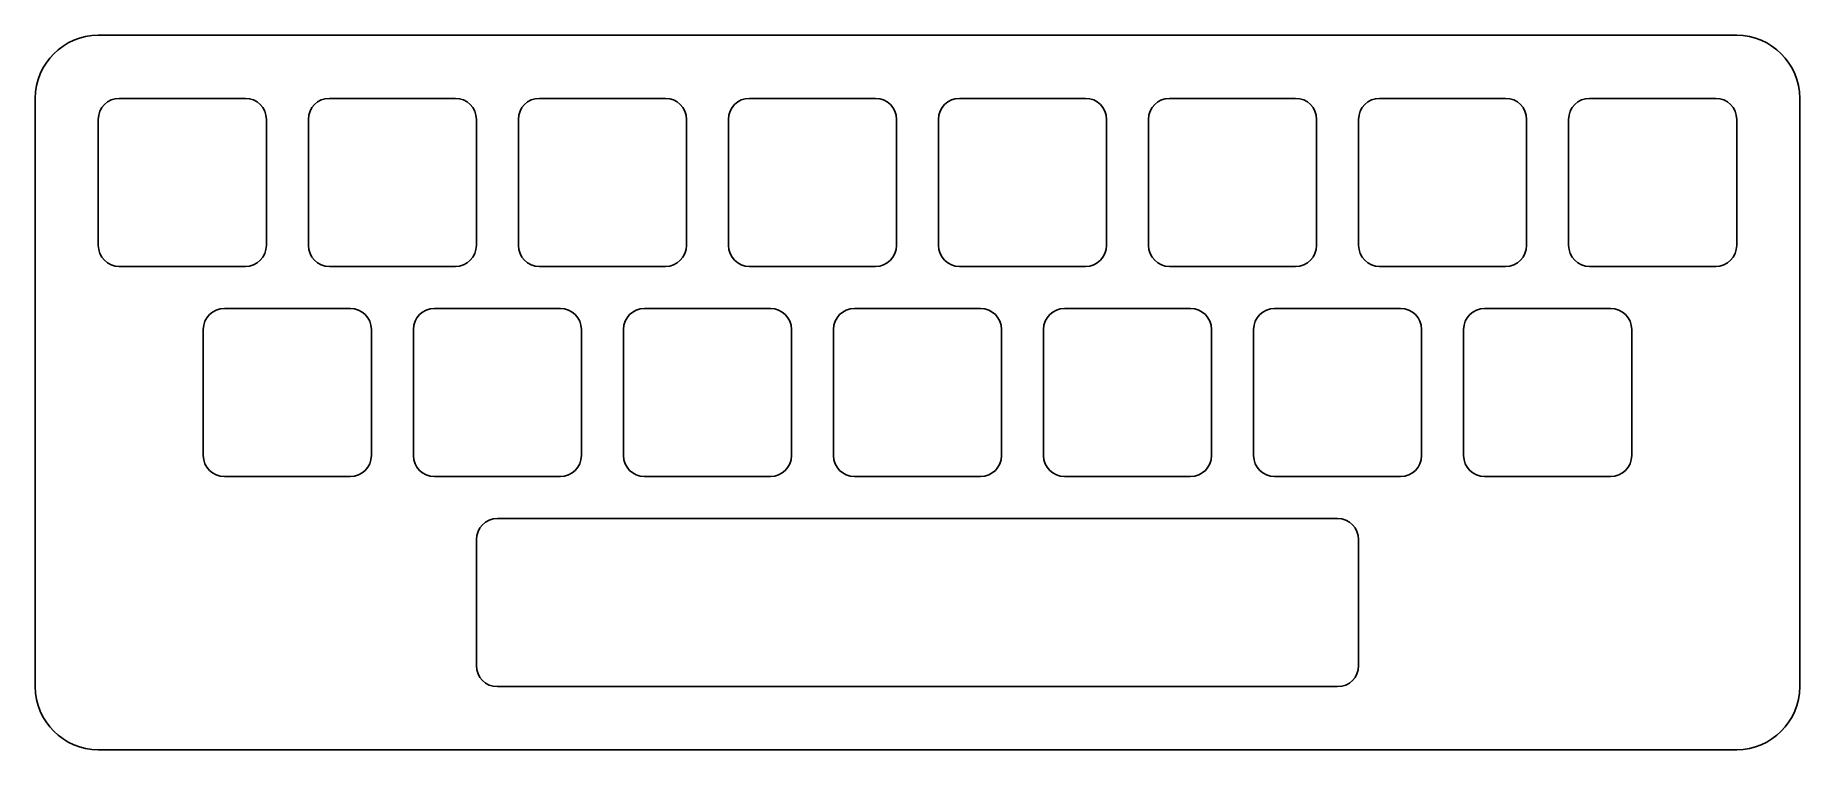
# Model space of a CAD drawing. Extents: x -21 to 21, y -8.5 to 8.5.
import ezdxf

# ---------------------------------------------------------------- set-up
doc = ezdxf.new("R2010")
doc.units = 0
doc.layers.add('VISIBLE', color=7, linetype='CONTINUOUS')

msp = doc.modelspace()

# ---------------------------------------------------------------- linework, layer by layer
at = {"layer": 'VISIBLE'}
for p, q in [((19.5, 8.5), (-19.5, 8.5)), ((-21, -7), (-21, 7)), ((-16, 7), (-19, 7)), ((-11, 7), (-14, 7)), ((-6, 7), (-9, 7)), ((-1, 7), (-4, 7)), ((1, 7), (4, 7)), ((6, 7), (9, 7)), ((11, 7), (14, 7)), ((16, 7), (19, 7)), ((21, -7), (21, 7)), ((-19.5, 3.5), (-19.5, 6.5)), ((-15.5, 3.5), (-15.5, 6.5)), ((-14.5, 3.5), (-14.5, 6.5)), ((-10.5, 3.5), (-10.5, 6.5)), ((-9.5, 3.5), (-9.5, 6.5)), ((-5.5, 3.5), (-5.5, 6.5)), ((-4.5, 3.5), (-4.5, 6.5)), ((-0.5, 3.5), (-0.5, 6.5)), ((0.5, 3.5), (0.5, 6.5)), ((4.5, 3.5), (4.5, 6.5)), ((5.5, 3.5), (5.5, 6.5)), ((9.5, 3.5), (9.5, 6.5)), ((10.5, 3.5), (10.5, 6.5)), ((14.5, 3.5), (14.5, 6.5)), ((15.5, 3.5), (15.5, 6.5)), ((19.5, 3.5), (19.5, 6.5)), ((-16, 3), (-19, 3)), ((-11, 3), (-14, 3)), ((-6, 3), (-9, 3)), ((-1, 3), (-4, 3)), ((1, 3), (4, 3)), ((6, 3), (9, 3)), ((11, 3), (14, 3)), ((16, 3), (19, 3)), ((-13.5, 2), (-16.5, 2)), ((-8.5, 2), (-11.5, 2)), ((-3.5, 2), (-6.5, 2)), ((1.5, 2), (-1.5, 2)), ((3.5, 2), (6.5, 2)), ((8.5, 2), (11.5, 2)), ((13.5, 2), (16.5, 2)), ((-17, -1.5), (-17, 1.5)), ((-13, -1.5), (-13, 1.5)), ((-12, -1.5), (-12, 1.5)), ((-8, -1.5), (-8, 1.5)), ((-7, -1.5), (-7, 1.5)), ((-3, -1.5), (-3, 1.5)), ((-2, -1.5), (-2, 1.5)), ((2, -1.5), (2, 1.5)), ((3, -1.5), (3, 1.5)), ((7, -1.5), (7, 1.5)), ((8, -1.5), (8, 1.5)), ((12, -1.5), (12, 1.5)), ((13, -1.5), (13, 1.5)), ((17, -1.5), (17, 1.5)), ((-13.5, -2), (-16.5, -2)), ((-8.5, -2), (-11.5, -2)), ((-3.5, -2), (-6.5, -2)), ((1.5, -2), (-1.5, -2)), ((3.5, -2), (6.5, -2)), ((8.5, -2), (11.5, -2)), ((13.5, -2), (16.5, -2)), ((10, -3), (-10, -3)), ((-10.5, -6.5), (-10.5, -3.5)), ((10.5, -6.5), (10.5, -3.5)), ((10, -7), (-10, -7)), ((19.5, -8.5), (-19.5, -8.5))]:
    msp.add_line(p, q, dxfattribs=at)
for centre, radius, start, end in [((-19.5, 7), 1.5, 90, 180), ((19.5, 7), 1.5, 0, 90), ((-19, 6.5), 0.5, 90, 180), ((-16, 6.5), 0.5, 0, 90), ((-14, 6.5), 0.5, 90, 180), ((-11, 6.5), 0.5, 0, 90), ((-9, 6.5), 0.5, 90, 180), ((-6, 6.5), 0.5, 0, 90), ((-4, 6.5), 0.5, 90, 180), ((-1, 6.5), 0.5, 0, 90), ((1, 6.5), 0.5, 90, 180), ((4, 6.5), 0.5, 0, 90), ((6, 6.5), 0.5, 90, 180), ((9, 6.5), 0.5, 0, 90), ((11, 6.5), 0.5, 90, 180), ((14, 6.5), 0.5, 0, 90), ((16, 6.5), 0.5, 90, 180), ((19, 6.5), 0.5, 0, 90), ((-19, 3.5), 0.5, 180, 270), ((-16, 3.5), 0.5, 270, 0), ((-14, 3.5), 0.5, 180, 270), ((-11, 3.5), 0.5, 270, 0), ((-9, 3.5), 0.5, 180, 270), ((-6, 3.5), 0.5, 270, 0), ((-4, 3.5), 0.5, 180, 270), ((-1, 3.5), 0.5, 270, 0), ((1, 3.5), 0.5, 180, 270), ((4, 3.5), 0.5, 270, 0), ((6, 3.5), 0.5, 180, 270), ((9, 3.5), 0.5, 270, 0), ((11, 3.5), 0.5, 180, 270), ((14, 3.5), 0.5, 270, 0), ((16, 3.5), 0.5, 180, 270), ((19, 3.5), 0.5, 270, 0), ((-16.5, 1.5), 0.5, 90, 180), ((-13.5, 1.5), 0.5, 0, 90), ((-11.5, 1.5), 0.5, 90, 180), ((-8.5, 1.5), 0.5, 0, 90), ((-6.5, 1.5), 0.5, 90, 180), ((-3.5, 1.5), 0.5, 0, 90), ((-1.5, 1.5), 0.5, 90, 180), ((1.5, 1.5), 0.5, 0, 90), ((3.5, 1.5), 0.5, 90, 180), ((6.5, 1.5), 0.5, 0, 90), ((8.5, 1.5), 0.5, 90, 180), ((11.5, 1.5), 0.5, 0, 90), ((13.5, 1.5), 0.5, 90, 180), ((16.5, 1.5), 0.5, 0, 90), ((-16.5, -1.5), 0.5, 180, 270), ((-13.5, -1.5), 0.5, 270, 0), ((-11.5, -1.5), 0.5, 180, 270), ((-8.5, -1.5), 0.5, 270, 0), ((-6.5, -1.5), 0.5, 180, 270), ((-3.5, -1.5), 0.5, 270, 0), ((-1.5, -1.5), 0.5, 180, 270), ((1.5, -1.5), 0.5, 270, 0), ((3.5, -1.5), 0.5, 180, 270), ((6.5, -1.5), 0.5, 270, 0), ((8.5, -1.5), 0.5, 180, 270), ((11.5, -1.5), 0.5, 270, 0), ((13.5, -1.5), 0.5, 180, 270), ((16.5, -1.5), 0.5, 270, 0), ((-10, -3.5), 0.5, 90, 180), ((10, -3.5), 0.5, 0, 90), ((-10, -6.5), 0.5, 180, 270), ((10, -6.5), 0.5, 270, 0), ((-19.5, -7), 1.5, 180, 270), ((19.5, -7), 1.5, 270, 0)]:
    msp.add_arc(centre, radius, start, end, dxfattribs=at)

doc.saveas('drawing.dxf')
